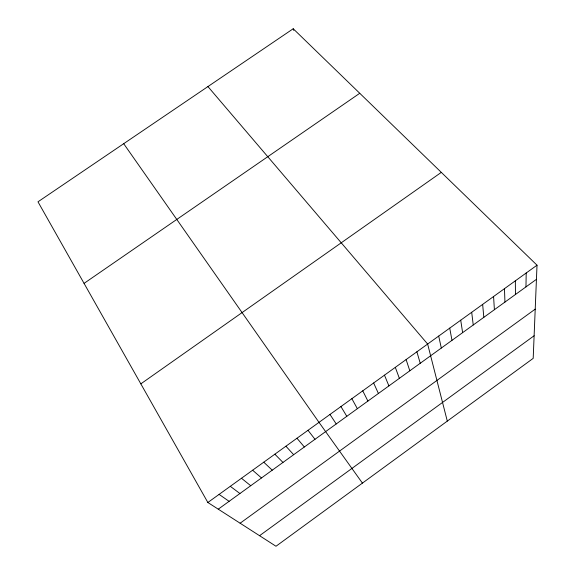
<?xml version="1.0" encoding="UTF-8"?>
<svg xmlns="http://www.w3.org/2000/svg" width="575" height="575" viewBox="0 0 575 575"><rect width="100%" height="100%" fill="white"/><g stroke="black" fill="none" stroke-linecap="round" stroke-linejoin="round"><path stroke-width="0.86" d="M525.967 286.896L526.197 272.996M537.021 265.197L533.19 358.362L275.993 546.25L207.855 502.493L37.979 201.811L293.214 28.75L537.021 265.197L207.855 502.493M259.562 535.692L534.117 335.757M240.127 523.214L535.21 309.142M218.263 509.17L536.439 279.328M140.832 383.856L441.305 172.371M84.065 283.374L359.756 93.279M219.089 494.392L229.102 501.335M230.295 486.313L239.926 493.522M241.471 478.256L250.722 485.724M252.626 470.221L261.488 477.94M263.752 462.192L272.241 470.177M274.85 454.192L282.965 462.437M285.926 446.207L293.66 454.703M207.934 86.581L427.642 344.051L447.3 421.108M296.98 438.243L304.34 446.991M308.006 430.294L314.992 439.3M362.415 483.115L319.003 422.359L123.697 143.692M329.978 414.453L336.224 423.955M340.932 406.554L346.804 416.314M351.857 398.676L357.363 408.688M362.753 390.82L367.899 401.077M373.635 382.979L378.415 393.48M384.481 375.159L388.901 385.904M395.305 367.353L399.366 378.343M293.214 28.75L293.782 30.425M406.108 359.569L409.81 370.803M416.889 351.799L420.232 363.278M438.689 336.08L441.32 348.04M449.722 328.131L451.979 340.342M460.719 320.196L462.623 332.652M471.694 312.29L473.239 324.983M482.648 304.391L483.827 317.335M493.573 296.513L494.399 309.695M504.469 288.657L504.943 302.083M515.344 280.816L515.466 294.479"/></g></svg>
